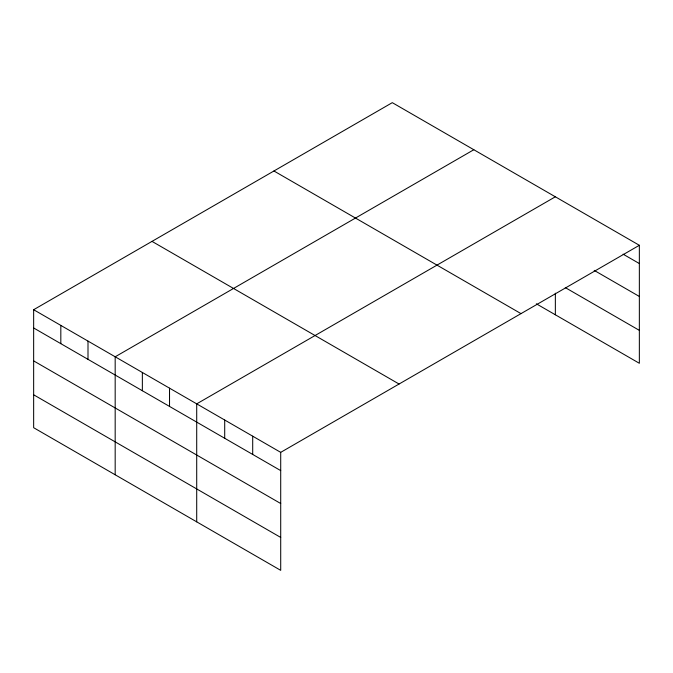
<?xml version="1.0" encoding="UTF-8"?>
<svg xmlns="http://www.w3.org/2000/svg" width="673" height="673" viewBox="0 0 673 673"><rect width="100%" height="100%" fill="white"/><g stroke="black" fill="none" stroke-linecap="round" stroke-linejoin="round"><path stroke-width="1.01" d="M639.35 245.292L392.292 102.658L33.65 309.715L33.65 427.708L280.708 570.342L280.708 452.357L639.35 245.292L639.35 363.285L536.331 303.801M473.826 149.726L115.176 356.791L115.176 474.776M555.351 196.794L196.709 403.859L196.709 521.844M623.089 254.167L639.35 263.547M594.192 270.386L639.35 296.465M565.286 287.607L639.35 330.367M273.945 170.984L520.995 313.626M152.005 241.388L399.055 384.022M33.65 309.715L280.708 452.357M33.65 327.97L280.708 470.612M33.65 360.888L280.708 503.522M33.65 394.79L280.708 537.433M555.351 293.184L555.351 314.787M252.703 436.188L252.703 454.443M224.706 420.028L224.706 438.283M169.529 388.17L169.529 406.425M142.356 372.48L142.356 390.735M88.003 341.102L88.003 359.357M60.822 325.404L60.822 343.659"/></g></svg>
